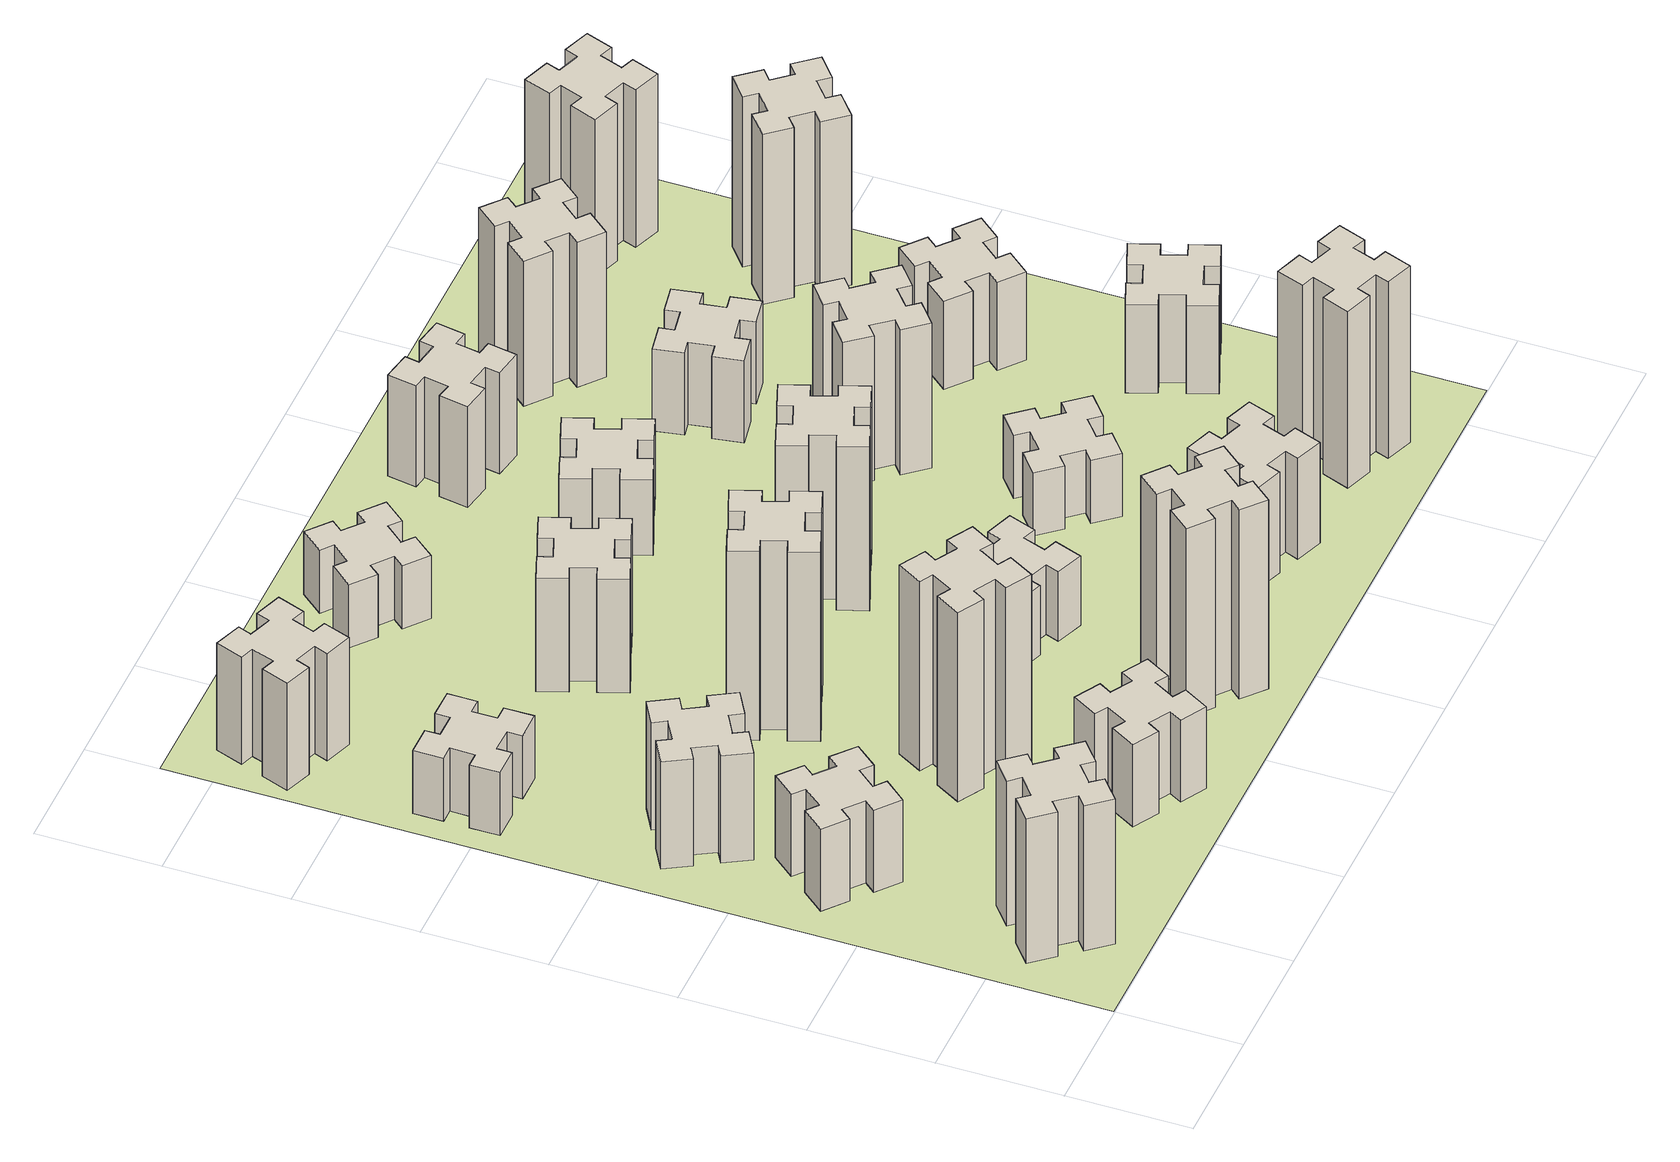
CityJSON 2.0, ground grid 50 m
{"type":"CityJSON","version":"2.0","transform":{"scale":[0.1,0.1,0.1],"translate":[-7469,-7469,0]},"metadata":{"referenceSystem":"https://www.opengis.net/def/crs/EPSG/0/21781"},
"CityObjects":{
"building1":{"type":"Building","attributes":{"class":"1000","function":"1000","usage":"1000","yearOfConstruction":2016,"roofType":"1000","measuredHeight":69,"storeysAboveGround":30,"storeysBelowGround":0},"geometry":[{"type":"Solid","lod":"1","boundaries":[[[[0,1,2,3,4,5,6,7,8,9,10,11,12,13,14,15,16,17,18,19]],[[17,16,20,21]],[[16,15,22,20]],[[15,14,23,22]],[[14,13,24,23]],[[13,12,25,24]],[[12,11,26,25]],[[11,10,27,26]],[[10,9,28,27]],[[9,8,29,28]],[[8,7,30,29]],[[7,6,31,30]],[[6,5,32,31]],[[5,4,33,32]],[[4,3,34,33]],[[3,2,35,34]],[[2,1,36,35]],[[1,0,37,36]],[[0,19,38,37]],[[19,18,39,38]],[[18,17,21,39]],[[24,25,26,27,28,29,30,31,32,33,34,35,36,37,38,39,21,20,22,23]]]]}]},
"building2":{"type":"Building","attributes":{"class":"1000","function":"1000","usage":"1000","yearOfConstruction":2016,"roofType":"1000","measuredHeight":39,"storeysAboveGround":30,"storeysBelowGround":0},"geometry":[{"type":"Solid","lod":"1","boundaries":[[[[40,41,42,43,44,45,46,47,48,49,50,51,52,53,54,55,56,57,58,59]],[[57,56,60,61]],[[56,55,62,60]],[[55,54,63,62]],[[54,53,64,63]],[[53,52,65,64]],[[52,51,66,65]],[[51,50,67,66]],[[50,49,68,67]],[[49,48,69,68]],[[48,47,70,69]],[[47,46,71,70]],[[46,45,72,71]],[[45,44,73,72]],[[44,43,74,73]],[[43,42,75,74]],[[42,41,76,75]],[[41,40,77,76]],[[40,59,78,77]],[[59,58,79,78]],[[58,57,61,79]],[[64,65,66,67,68,69,70,71,72,73,74,75,76,77,78,79,61,60,62,63]]]]}]},
"building3":{"type":"Building","attributes":{"class":"1000","function":"1000","usage":"1000","yearOfConstruction":2016,"roofType":"1000","measuredHeight":51,"storeysAboveGround":30,"storeysBelowGround":0},"geometry":[{"type":"Solid","lod":"1","boundaries":[[[[80,81,82,83,84,85,86,87,88,89,90,91,92,93,94,95,96,97,98,99]],[[97,96,100,101]],[[96,95,102,100]],[[95,94,103,102]],[[94,93,104,103]],[[93,92,105,104]],[[92,91,106,105]],[[91,90,107,106]],[[90,89,108,107]],[[89,88,109,108]],[[88,87,110,109]],[[87,86,111,110]],[[86,85,112,111]],[[85,84,113,112]],[[84,83,114,113]],[[83,82,115,114]],[[82,81,116,115]],[[81,80,117,116]],[[80,99,118,117]],[[99,98,119,118]],[[98,97,101,119]],[[104,105,106,107,108,109,110,111,112,113,114,115,116,117,118,119,101,100,102,103]]]]}]},
"building4":{"type":"Building","attributes":{"class":"1000","function":"1000","usage":"1000","yearOfConstruction":2016,"roofType":"1000","measuredHeight":30,"storeysAboveGround":30,"storeysBelowGround":0},"geometry":[{"type":"Solid","lod":"1","boundaries":[[[[120,121,122,123,124,125,126,127,128,129,130,131,132,133,134,135,136,137,138,139]],[[137,136,140,141]],[[136,135,142,140]],[[135,134,143,142]],[[134,133,144,143]],[[133,132,145,144]],[[132,131,146,145]],[[131,130,147,146]],[[130,129,148,147]],[[129,128,149,148]],[[128,127,150,149]],[[127,126,151,150]],[[126,125,152,151]],[[125,124,153,152]],[[124,123,154,153]],[[123,122,155,154]],[[122,121,156,155]],[[121,120,157,156]],[[120,139,158,157]],[[139,138,159,158]],[[138,137,141,159]],[[144,145,146,147,148,149,150,151,152,153,154,155,156,157,158,159,141,140,142,143]]]]}]},
"building5":{"type":"Building","attributes":{"class":"1000","function":"1000","usage":"1000","yearOfConstruction":2016,"roofType":"1000","measuredHeight":51,"storeysAboveGround":30,"storeysBelowGround":0},"geometry":[{"type":"Solid","lod":"1","boundaries":[[[[160,161,162,163,164,165,166,167,168,169,170,171,172,173,174,175,176,177,178,179]],[[177,176,180,181]],[[176,175,182,180]],[[175,174,183,182]],[[174,173,184,183]],[[173,172,185,184]],[[172,171,186,185]],[[171,170,187,186]],[[170,169,188,187]],[[169,168,189,188]],[[168,167,190,189]],[[167,166,191,190]],[[166,165,192,191]],[[165,164,193,192]],[[164,163,194,193]],[[163,162,195,194]],[[162,161,196,195]],[[161,160,197,196]],[[160,179,198,197]],[[179,178,199,198]],[[178,177,181,199]],[[184,185,186,187,188,189,190,191,192,193,194,195,196,197,198,199,181,180,182,183]]]]}]},
"building6":{"type":"Building","attributes":{"class":"1000","function":"1000","usage":"1000","yearOfConstruction":2016,"roofType":"1000","measuredHeight":39,"storeysAboveGround":30,"storeysBelowGround":0},"geometry":[{"type":"Solid","lod":"1","boundaries":[[[[200,201,202,203,204,205,206,207,208,209,210,211,212,213,214,215,216,217,218,219]],[[217,216,220,221]],[[216,215,222,220]],[[215,214,223,222]],[[214,213,224,223]],[[213,212,225,224]],[[212,211,226,225]],[[211,210,227,226]],[[210,209,228,227]],[[209,208,229,228]],[[208,207,230,229]],[[207,206,231,230]],[[206,205,232,231]],[[205,204,233,232]],[[204,203,234,233]],[[203,202,235,234]],[[202,201,236,235]],[[201,200,237,236]],[[200,219,238,237]],[[219,218,239,238]],[[218,217,221,239]],[[224,225,226,227,228,229,230,231,232,233,234,235,236,237,238,239,221,220,222,223]]]]}]},
"building7":{"type":"Building","attributes":{"class":"1000","function":"1000","usage":"1000","yearOfConstruction":2016,"roofType":"1000","measuredHeight":90,"storeysAboveGround":30,"storeysBelowGround":0},"geometry":[{"type":"Solid","lod":"1","boundaries":[[[[240,241,242,243,244,245,246,247,248,249,250,251,252,253,254,255,256,257,258,259]],[[257,256,260,261]],[[256,255,262,260]],[[255,254,263,262]],[[254,253,264,263]],[[253,252,265,264]],[[252,251,266,265]],[[251,250,267,266]],[[250,249,268,267]],[[249,248,269,268]],[[248,247,270,269]],[[247,246,271,270]],[[246,245,272,271]],[[245,244,273,272]],[[244,243,274,273]],[[243,242,275,274]],[[242,241,276,275]],[[241,240,277,276]],[[240,259,278,277]],[[259,258,279,278]],[[258,257,261,279]],[[264,265,266,267,268,269,270,271,272,273,274,275,276,277,278,279,261,260,262,263]]]]}]},
"building8":{"type":"Building","attributes":{"class":"1000","function":"1000","usage":"1000","yearOfConstruction":2016,"roofType":"1000","measuredHeight":90,"storeysAboveGround":30,"storeysBelowGround":0},"geometry":[{"type":"Solid","lod":"1","boundaries":[[[[280,281,282,283,284,285,286,287,288,289,290,291,292,293,294,295,296,297,298,299]],[[297,296,300,301]],[[296,295,302,300]],[[295,294,303,302]],[[294,293,304,303]],[[293,292,305,304]],[[292,291,306,305]],[[291,290,307,306]],[[290,289,308,307]],[[289,288,309,308]],[[288,287,310,309]],[[287,286,311,310]],[[286,285,312,311]],[[285,284,313,312]],[[284,283,314,313]],[[283,282,315,314]],[[282,281,316,315]],[[281,280,317,316]],[[280,299,318,317]],[[299,298,319,318]],[[298,297,301,319]],[[304,305,306,307,308,309,310,311,312,313,314,315,316,317,318,319,301,300,302,303]]]]}]},
"building9":{"type":"Building","attributes":{"class":"1000","function":"1000","usage":"1000","yearOfConstruction":2016,"roofType":"1000","measuredHeight":54,"storeysAboveGround":30,"storeysBelowGround":0},"geometry":[{"type":"Solid","lod":"1","boundaries":[[[[320,321,322,323,324,325,326,327,328,329,330,331,332,333,334,335,336,337,338,339]],[[337,336,340,341]],[[336,335,342,340]],[[335,334,343,342]],[[334,333,344,343]],[[333,332,345,344]],[[332,331,346,345]],[[331,330,347,346]],[[330,329,348,347]],[[329,328,349,348]],[[328,327,350,349]],[[327,326,351,350]],[[326,325,352,351]],[[325,324,353,352]],[[324,323,354,353]],[[323,322,355,354]],[[322,321,356,355]],[[321,320,357,356]],[[320,339,358,357]],[[339,338,359,358]],[[338,337,341,359]],[[344,345,346,347,348,349,350,351,352,353,354,355,356,357,358,359,341,340,342,343]]]]}]},
"building10":{"type":"Building","attributes":{"class":"1000","function":"1000","usage":"1000","yearOfConstruction":2016,"roofType":"1000","measuredHeight":90,"storeysAboveGround":30,"storeysBelowGround":0},"geometry":[{"type":"Solid","lod":"1","boundaries":[[[[360,361,362,363,364,365,366,367,368,369,370,371,372,373,374,375,376,377,378,379]],[[377,376,380,381]],[[376,375,382,380]],[[375,374,383,382]],[[374,373,384,383]],[[373,372,385,384]],[[372,371,386,385]],[[371,370,387,386]],[[370,369,388,387]],[[369,368,389,388]],[[368,367,390,389]],[[367,366,391,390]],[[366,365,392,391]],[[365,364,393,392]],[[364,363,394,393]],[[363,362,395,394]],[[362,361,396,395]],[[361,360,397,396]],[[360,379,398,397]],[[379,378,399,398]],[[378,377,381,399]],[[384,385,386,387,388,389,390,391,392,393,394,395,396,397,398,399,381,380,382,383]]]]}]},
"building11":{"type":"Building","attributes":{"class":"1000","function":"1000","usage":"1000","yearOfConstruction":2016,"roofType":"1000","measuredHeight":30,"storeysAboveGround":30,"storeysBelowGround":0},"geometry":[{"type":"Solid","lod":"1","boundaries":[[[[400,401,402,403,404,405,406,407,408,409,410,411,412,413,414,415,416,417,418,419]],[[417,416,420,421]],[[416,415,422,420]],[[415,414,423,422]],[[414,413,424,423]],[[413,412,425,424]],[[412,411,426,425]],[[411,410,427,426]],[[410,409,428,427]],[[409,408,429,428]],[[408,407,430,429]],[[407,406,431,430]],[[406,405,432,431]],[[405,404,433,432]],[[404,403,434,433]],[[403,402,435,434]],[[402,401,436,435]],[[401,400,437,436]],[[400,419,438,437]],[[419,418,439,438]],[[418,417,421,439]],[[424,425,426,427,428,429,430,431,432,433,434,435,436,437,438,439,421,420,422,423]]]]}]},
"building12":{"type":"Building","attributes":{"class":"1000","function":"1000","usage":"1000","yearOfConstruction":2016,"roofType":"1000","measuredHeight":33,"storeysAboveGround":30,"storeysBelowGround":0},"geometry":[{"type":"Solid","lod":"1","boundaries":[[[[440,441,442,443,444,445,446,447,448,449,450,451,452,453,454,455,456,457,458,459]],[[457,456,460,461]],[[456,455,462,460]],[[455,454,463,462]],[[454,453,464,463]],[[453,452,465,464]],[[452,451,466,465]],[[451,450,467,466]],[[450,449,468,467]],[[449,448,469,468]],[[448,447,470,469]],[[447,446,471,470]],[[446,445,472,471]],[[445,444,473,472]],[[444,443,474,473]],[[443,442,475,474]],[[442,441,476,475]],[[441,440,477,476]],[[440,459,478,477]],[[459,458,479,478]],[[458,457,461,479]],[[464,465,466,467,468,469,470,471,472,473,474,475,476,477,478,479,461,460,462,463]]]]}]},
"building13":{"type":"Building","attributes":{"class":"1000","function":"1000","usage":"1000","yearOfConstruction":2016,"roofType":"1000","measuredHeight":78,"storeysAboveGround":30,"storeysBelowGround":0},"geometry":[{"type":"Solid","lod":"1","boundaries":[[[[480,481,482,483,484,485,486,487,488,489,490,491,492,493,494,495,496,497,498,499]],[[497,496,500,501]],[[496,495,502,500]],[[495,494,503,502]],[[494,493,504,503]],[[493,492,505,504]],[[492,491,506,505]],[[491,490,507,506]],[[490,489,508,507]],[[489,488,509,508]],[[488,487,510,509]],[[487,486,511,510]],[[486,485,512,511]],[[485,484,513,512]],[[484,483,514,513]],[[483,482,515,514]],[[482,481,516,515]],[[481,480,517,516]],[[480,499,518,517]],[[499,498,519,518]],[[498,497,501,519]],[[504,505,506,507,508,509,510,511,512,513,514,515,516,517,518,519,501,500,502,503]]]]}]},
"building14":{"type":"Building","attributes":{"class":"1000","function":"1000","usage":"1000","yearOfConstruction":2016,"roofType":"1000","measuredHeight":36,"storeysAboveGround":30,"storeysBelowGround":0},"geometry":[{"type":"Solid","lod":"1","boundaries":[[[[520,521,522,523,524,525,526,527,528,529,530,531,532,533,534,535,536,537,538,539]],[[537,536,540,541]],[[536,535,542,540]],[[535,534,543,542]],[[534,533,544,543]],[[533,532,545,544]],[[532,531,546,545]],[[531,530,547,546]],[[530,529,548,547]],[[529,528,549,548]],[[528,527,550,549]],[[527,526,551,550]],[[526,525,552,551]],[[525,524,553,552]],[[524,523,554,553]],[[523,522,555,554]],[[522,521,556,555]],[[521,520,557,556]],[[520,539,558,557]],[[539,538,559,558]],[[538,537,541,559]],[[544,545,546,547,548,549,550,551,552,553,554,555,556,557,558,559,541,540,542,543]]]]}]},
"building15":{"type":"Building","attributes":{"class":"1000","function":"1000","usage":"1000","yearOfConstruction":2016,"roofType":"1000","measuredHeight":48,"storeysAboveGround":30,"storeysBelowGround":0},"geometry":[{"type":"Solid","lod":"1","boundaries":[[[[560,561,562,563,564,565,566,567,568,569,570,571,572,573,574,575,576,577,578,579]],[[577,576,580,581]],[[576,575,582,580]],[[575,574,583,582]],[[574,573,584,583]],[[573,572,585,584]],[[572,571,586,585]],[[571,570,587,586]],[[570,569,588,587]],[[569,568,589,588]],[[568,567,590,589]],[[567,566,591,590]],[[566,565,592,591]],[[565,564,593,592]],[[564,563,594,593]],[[563,562,595,594]],[[562,561,596,595]],[[561,560,597,596]],[[560,579,598,597]],[[579,578,599,598]],[[578,577,581,599]],[[584,585,586,587,588,589,590,591,592,593,594,595,596,597,598,599,581,580,582,583]]]]}]},
"building16":{"type":"Building","attributes":{"class":"1000","function":"1000","usage":"1000","yearOfConstruction":2016,"roofType":"1000","measuredHeight":48,"storeysAboveGround":30,"storeysBelowGround":0},"geometry":[{"type":"Solid","lod":"1","boundaries":[[[[600,601,602,603,604,605,606,607,608,609,610,611,612,613,614,615,616,617,618,619]],[[617,616,620,621]],[[616,615,622,620]],[[615,614,623,622]],[[614,613,624,623]],[[613,612,625,624]],[[612,611,626,625]],[[611,610,627,626]],[[610,609,628,627]],[[609,608,629,628]],[[608,607,630,629]],[[607,606,631,630]],[[606,605,632,631]],[[605,604,633,632]],[[604,603,634,633]],[[603,602,635,634]],[[602,601,636,635]],[[601,600,637,636]],[[600,619,638,637]],[[619,618,639,638]],[[618,617,621,639]],[[624,625,626,627,628,629,630,631,632,633,634,635,636,637,638,639,621,620,622,623]]]]}]},
"building17":{"type":"Building","attributes":{"class":"1000","function":"1000","usage":"1000","yearOfConstruction":2016,"roofType":"1000","measuredHeight":30,"storeysAboveGround":30,"storeysBelowGround":0},"geometry":[{"type":"Solid","lod":"1","boundaries":[[[[640,641,642,643,644,645,646,647,648,649,650,651,652,653,654,655,656,657,658,659]],[[657,656,660,661]],[[656,655,662,660]],[[655,654,663,662]],[[654,653,664,663]],[[653,652,665,664]],[[652,651,666,665]],[[651,650,667,666]],[[650,649,668,667]],[[649,648,669,668]],[[648,647,670,669]],[[647,646,671,670]],[[646,645,672,671]],[[645,644,673,672]],[[644,643,674,673]],[[643,642,675,674]],[[642,641,676,675]],[[641,640,677,676]],[[640,659,678,677]],[[659,658,679,678]],[[658,657,661,679]],[[664,665,666,667,668,669,670,671,672,673,674,675,676,677,678,679,661,660,662,663]]]]}]},
"building18":{"type":"Building","attributes":{"class":"1000","function":"1000","usage":"1000","yearOfConstruction":2016,"roofType":"1000","measuredHeight":69,"storeysAboveGround":30,"storeysBelowGround":0},"geometry":[{"type":"Solid","lod":"1","boundaries":[[[[680,681,682,683,684,685,686,687,688,689,690,691,692,693,694,695,696,697,698,699]],[[697,696,700,701]],[[696,695,702,700]],[[695,694,703,702]],[[694,693,704,703]],[[693,692,705,704]],[[692,691,706,705]],[[691,690,707,706]],[[690,689,708,707]],[[689,688,709,708]],[[688,687,710,709]],[[687,686,711,710]],[[686,685,712,711]],[[685,684,713,712]],[[684,683,714,713]],[[683,682,715,714]],[[682,681,716,715]],[[681,680,717,716]],[[680,699,718,717]],[[699,698,719,718]],[[698,697,701,719]],[[704,705,706,707,708,709,710,711,712,713,714,715,716,717,718,719,701,700,702,703]]]]}]},
"building19":{"type":"Building","attributes":{"class":"1000","function":"1000","usage":"1000","yearOfConstruction":2016,"roofType":"1000","measuredHeight":84,"storeysAboveGround":30,"storeysBelowGround":0},"geometry":[{"type":"Solid","lod":"1","boundaries":[[[[720,721,722,723,724,725,726,727,728,729,730,731,732,733,734,735,736,737,738,739]],[[737,736,740,741]],[[736,735,742,740]],[[735,734,743,742]],[[734,733,744,743]],[[733,732,745,744]],[[732,731,746,745]],[[731,730,747,746]],[[730,729,748,747]],[[729,728,749,748]],[[728,727,750,749]],[[727,726,751,750]],[[726,725,752,751]],[[725,724,753,752]],[[724,723,754,753]],[[723,722,755,754]],[[722,721,756,755]],[[721,720,757,756]],[[720,739,758,757]],[[739,738,759,758]],[[738,737,741,759]],[[744,745,746,747,748,749,750,751,752,753,754,755,756,757,758,759,741,740,742,743]]]]}]},
"building20":{"type":"Building","attributes":{"class":"1000","function":"1000","usage":"1000","yearOfConstruction":2016,"roofType":"1000","measuredHeight":39,"storeysAboveGround":30,"storeysBelowGround":0},"geometry":[{"type":"Solid","lod":"1","boundaries":[[[[760,761,762,763,764,765,766,767,768,769,770,771,772,773,774,775,776,777,778,779]],[[777,776,780,781]],[[776,775,782,780]],[[775,774,783,782]],[[774,773,784,783]],[[773,772,785,784]],[[772,771,786,785]],[[771,770,787,786]],[[770,769,788,787]],[[769,768,789,788]],[[768,767,790,789]],[[767,766,791,790]],[[766,765,792,791]],[[765,764,793,792]],[[764,763,794,793]],[[763,762,795,794]],[[762,761,796,795]],[[761,760,797,796]],[[760,779,798,797]],[[779,778,799,798]],[[778,777,781,799]],[[784,785,786,787,788,789,790,791,792,793,794,795,796,797,798,799,781,780,782,783]]]]}]},
"building21":{"type":"Building","attributes":{"class":"1000","function":"1000","usage":"1000","yearOfConstruction":2016,"roofType":"1000","measuredHeight":69,"storeysAboveGround":30,"storeysBelowGround":0},"geometry":[{"type":"Solid","lod":"1","boundaries":[[[[800,801,802,803,804,805,806,807,808,809,810,811,812,813,814,815,816,817,818,819]],[[817,816,820,821]],[[816,815,822,820]],[[815,814,823,822]],[[814,813,824,823]],[[813,812,825,824]],[[812,811,826,825]],[[811,810,827,826]],[[810,809,828,827]],[[809,808,829,828]],[[808,807,830,829]],[[807,806,831,830]],[[806,805,832,831]],[[805,804,833,832]],[[804,803,834,833]],[[803,802,835,834]],[[802,801,836,835]],[[801,800,837,836]],[[800,819,838,837]],[[819,818,839,838]],[[818,817,821,839]],[[824,825,826,827,828,829,830,831,832,833,834,835,836,837,838,839,821,820,822,823]]]]}]},
"building22":{"type":"Building","attributes":{"class":"1000","function":"1000","usage":"1000","yearOfConstruction":2016,"roofType":"1000","measuredHeight":42,"storeysAboveGround":30,"storeysBelowGround":0},"geometry":[{"type":"Solid","lod":"1","boundaries":[[[[840,841,842,843,844,845,846,847,848,849,850,851,852,853,854,855,856,857,858,859]],[[857,856,860,861]],[[856,855,862,860]],[[855,854,863,862]],[[854,853,864,863]],[[853,852,865,864]],[[852,851,866,865]],[[851,850,867,866]],[[850,849,868,867]],[[849,848,869,868]],[[848,847,870,869]],[[847,846,871,870]],[[846,845,872,871]],[[845,844,873,872]],[[844,843,874,873]],[[843,842,875,874]],[[842,841,876,875]],[[841,840,877,876]],[[840,859,878,877]],[[859,858,879,878]],[[858,857,861,879]],[[864,865,866,867,868,869,870,871,872,873,874,875,876,877,878,879,861,860,862,863]]]]}]},
"building23":{"type":"Building","attributes":{"class":"1000","function":"1000","usage":"1000","yearOfConstruction":2016,"roofType":"1000","measuredHeight":42,"storeysAboveGround":30,"storeysBelowGround":0},"geometry":[{"type":"Solid","lod":"1","boundaries":[[[[880,881,882,883,884,885,886,887,888,889,890,891,892,893,894,895,896,897,898,899]],[[897,896,900,901]],[[896,895,902,900]],[[895,894,903,902]],[[894,893,904,903]],[[893,892,905,904]],[[892,891,906,905]],[[891,890,907,906]],[[890,889,908,907]],[[889,888,909,908]],[[888,887,910,909]],[[887,886,911,910]],[[886,885,912,911]],[[885,884,913,912]],[[884,883,914,913]],[[883,882,915,914]],[[882,881,916,915]],[[881,880,917,916]],[[880,899,918,917]],[[899,898,919,918]],[[898,897,901,919]],[[904,905,906,907,908,909,910,911,912,913,914,915,916,917,918,919,901,900,902,903]]]]}]},
"building24":{"type":"Building","attributes":{"class":"1000","function":"1000","usage":"1000","yearOfConstruction":2016,"roofType":"1000","measuredHeight":81,"storeysAboveGround":30,"storeysBelowGround":0},"geometry":[{"type":"Solid","lod":"1","boundaries":[[[[920,921,922,923,924,925,926,927,928,929,930,931,932,933,934,935,936,937,938,939]],[[937,936,940,941]],[[936,935,942,940]],[[935,934,943,942]],[[934,933,944,943]],[[933,932,945,944]],[[932,931,946,945]],[[931,930,947,946]],[[930,929,948,947]],[[929,928,949,948]],[[928,927,950,949]],[[927,926,951,950]],[[926,925,952,951]],[[925,924,953,952]],[[924,923,954,953]],[[923,922,955,954]],[[922,921,956,955]],[[921,920,957,956]],[[920,939,958,957]],[[939,938,959,958]],[[938,937,941,959]],[[944,945,946,947,948,949,950,951,952,953,954,955,956,957,958,959,941,940,942,943]]]]}]},
"building25":{"type":"Building","attributes":{"class":"1000","function":"1000","usage":"1000","yearOfConstruction":2016,"roofType":"1000","measuredHeight":75,"storeysAboveGround":30,"storeysBelowGround":0},"geometry":[{"type":"Solid","lod":"1","boundaries":[[[[960,961,962,963,964,965,966,967,968,969,970,971,972,973,974,975,976,977,978,979]],[[977,976,980,981]],[[976,975,982,980]],[[975,974,983,982]],[[974,973,984,983]],[[973,972,985,984]],[[972,971,986,985]],[[971,970,987,986]],[[970,969,988,987]],[[969,968,989,988]],[[968,967,990,989]],[[967,966,991,990]],[[966,965,992,991]],[[965,964,993,992]],[[964,963,994,993]],[[963,962,995,994]],[[962,961,996,995]],[[961,960,997,996]],[[960,979,998,997]],[[979,978,999,998]],[[978,977,981,999]],[[984,985,986,987,988,989,990,991,992,993,994,995,996,997,998,999,981,980,982,983]]]]}]},
"landuse1":{"type":"LandUse","attributes":{"name":"plot1","function":"1010"},"geometry":[{"type":"MultiSurface","lod":"1","boundaries":[[[1000,1001,1002,1003]]]}]}
},
"vertices":[
[492,408,0],[427,484,0],[473,523,0],[396,615,0],[304,538,0],[343,492,0],[266,427,0],[228,473,0],[136,396,0],[213,304,0],[259,343,0],[323,266,0],[277,228,0],[354,136,0],[446,213,0],[408,259,0],[484,323,0],[523,277,0],[615,354,0],[538,446,0],[484,323,690],[523,277,690],[408,259,690],[446,213,690],[354,136,690],[277,228,690],[323,266,690],[259,343,690],[213,304,690],[136,396,690],[228,473,690],[266,427,690],[343,492,690],[304,538,690],[396,615,690],[473,523,690],[427,484,690],[492,408,690],[538,446,690],[615,354,690],
[323,1324,0],[259,1248,0],[213,1286,0],[136,1194,0],[228,1117,0],[266,1163,0],[343,1099,0],[304,1053,0],[396,976,0],[473,1068,0],[427,1106,0],[492,1183,0],[538,1144,0],[615,1236,0],[523,1313,0],[484,1267,0],[408,1332,0],[446,1378,0],[354,1455,0],[277,1363,0],[408,1332,390],[446,1378,390],[484,1267,390],[523,1313,390],[615,1236,390],[538,1144,390],[492,1183,390],[427,1106,390],[473,1068,390],[396,976,390],[304,1053,390],[343,1099,390],[266,1163,390],[228,1117,390],[136,1194,390],[213,1286,390],[259,1248,390],[323,1324,390],[277,1363,390],[354,1455,390],
[387,1635,0],[474,1685,0],[504,1633,0],[608,1693,0],[548,1797,0],[496,1767,0],[446,1854,0],[498,1884,0],[438,1988,0],[334,1928,0],[364,1876,0],[277,1826,0],[247,1878,0],[143,1818,0],[203,1714,0],[255,1744,0],[305,1657,0],[253,1627,0],[313,1523,0],[417,1583,0],[305,1657,510],[253,1627,510],[255,1744,510],[203,1714,510],[143,1818,510],[247,1878,510],[277,1826,510],[364,1876,510],[334,1928,510],[438,1988,510],[498,1884,510],[446,1854,510],[496,1767,510],[548,1797,510],[608,1693,510],[504,1633,510],[474,1685,510],[387,1635,510],[417,1583,510],[313,1523,510],
[165,2645,0],[165,2545,0],[105,2545,0],[105,2425,0],[225,2425,0],[225,2485,0],[325,2485,0],[325,2425,0],[445,2425,0],[445,2545,0],[385,2545,0],[385,2645,0],[445,2645,0],[445,2765,0],[325,2765,0],[325,2705,0],[225,2705,0],[225,2765,0],[105,2765,0],[105,2645,0],[225,2705,300],[225,2765,300],[325,2705,300],[325,2765,300],[445,2765,300],[445,2645,300],[385,2645,300],[385,2545,300],[445,2545,300],[445,2425,300],[325,2425,300],[325,2485,300],[225,2485,300],[225,2425,300],[105,2425,300],[105,2545,300],[165,2545,300],[165,2645,300],[105,2645,300],[105,2765,300],
[362,3251,0],[396,3345,0],[452,3324,0],[493,3437,0],[380,3478,0],[360,3422,0],[266,3456,0],[287,3512,0],[174,3553,0],[133,3440,0],[189,3420,0],[155,3326,0],[99,3347,0],[57,3234,0],[170,3193,0],[191,3249,0],[285,3215,0],[264,3159,0],[377,3117,0],[418,3230,0],[285,3215,510],[264,3159,510],[191,3249,510],[170,3193,510],[57,3234,510],[99,3347,510],[155,3326,510],[189,3420,510],[133,3440,510],[174,3553,510],[287,3512,510],[266,3456,510],[360,3422,510],[380,3478,510],[493,3437,510],[452,3324,510],[396,3345,510],[362,3251,510],[418,3230,510],[377,3117,510],
[1145,474,0],[1095,387,0],[1043,417,0],[983,313,0],[1087,253,0],[1117,305,0],[1204,255,0],[1174,203,0],[1278,143,0],[1338,247,0],[1286,277,0],[1336,364,0],[1388,334,0],[1448,438,0],[1344,498,0],[1314,446,0],[1227,496,0],[1257,548,0],[1153,608,0],[1093,504,0],[1227,496,390],[1257,548,390],[1314,446,390],[1344,498,390],[1448,438,390],[1388,334,390],[1336,364,390],[1286,277,390],[1338,247,390],[1278,143,390],[1174,203,390],[1204,255,390],[1117,305,390],[1087,253,390],[983,313,390],[1043,417,390],[1095,387,390],[1145,474,390],[1093,504,390],[1153,608,390],
[1214,1086,0],[1127,1136,0],[1157,1188,0],[1053,1248,0],[993,1144,0],[1045,1114,0],[995,1027,0],[943,1057,0],[883,953,0],[987,893,0],[1017,945,0],[1104,895,0],[1074,843,0],[1178,783,0],[1238,887,0],[1186,917,0],[1236,1004,0],[1288,974,0],[1348,1078,0],[1244,1138,0],[1236,1004,900],[1288,974,900],[1186,917,900],[1238,887,900],[1178,783,900],[1074,843,900],[1104,895,900],[1017,945,900],[987,893,900],[883,953,900],[943,1057,900],[995,1027,900],[1045,1114,900],[993,1144,900],[1053,1248,900],[1157,1188,900],[1127,1136,900],[1214,1086,900],[1244,1138,900],[1348,1078,900],
[1236,1746,0],[1202,1840,0],[1258,1860,0],[1217,1973,0],[1104,1932,0],[1125,1876,0],[1031,1842,0],[1010,1898,0],[897,1857,0],[939,1744,0],[995,1765,0],[1029,1671,0],[973,1650,0],[1014,1537,0],[1127,1579,0],[1106,1635,0],[1200,1669,0],[1220,1613,0],[1333,1654,0],[1292,1767,0],[1200,1669,900],[1220,1613,900],[1106,1635,900],[1127,1579,900],[1014,1537,900],[973,1650,900],[1029,1671,900],[995,1765,900],[939,1744,900],[897,1857,900],[1010,1898,900],[1031,1842,900],[1125,1876,900],[1104,1932,900],[1217,1973,900],[1258,1860,900],[1202,1840,900],[1236,1746,900],[1292,1767,900],[1333,1654,900],
[1125,2616,0],[1031,2582,0],[1010,2638,0],[897,2597,0],[939,2484,0],[995,2505,0],[1029,2411,0],[973,2390,0],[1014,2277,0],[1127,2319,0],[1106,2375,0],[1200,2409,0],[1220,2353,0],[1333,2394,0],[1292,2507,0],[1236,2486,0],[1202,2580,0],[1258,2600,0],[1217,2713,0],[1104,2672,0],[1202,2580,540],[1258,2600,540],[1236,2486,540],[1292,2507,540],[1333,2394,540],[1220,2353,540],[1200,2409,540],[1106,2375,540],[1127,2319,540],[1014,2277,540],[973,2390,540],[1029,2411,540],[995,2505,540],[939,2484,540],[897,2597,540],[1010,2638,540],[1031,2582,540],[1125,2616,540],[1104,2672,540],[1217,2713,540],
[1746,323,0],[1823,259,0],[1784,213,0],[1876,136,0],[1953,228,0],[1907,266,0],[1972,343,0],[2018,304,0],[2095,396,0],[2003,473,0],[1964,427,0],[1888,492,0],[1926,538,0],[1834,615,0],[1757,523,0],[1803,484,0],[1739,408,0],[1693,446,0],[1616,354,0],[1708,277,0],[1739,408,900],[1693,446,900],[1803,484,900],[1757,523,900],[1834,615,900],[1926,538,900],[1888,492,900],[1964,427,900],[2003,473,900],[2095,396,900],[2018,304,900],[1972,343,900],[1907,266,900],[1953,228,900],[1876,136,900],[1784,213,900],[1823,259,900],[1746,323,900],[1708,277,900],[1616,354,900],
[1063,3444,0],[999,3368,0],[953,3406,0],[876,3314,0],[968,3237,0],[1006,3283,0],[1083,3219,0],[1044,3173,0],[1136,3096,0],[1213,3188,0],[1167,3226,0],[1232,3303,0],[1278,3264,0],[1355,3356,0],[1263,3433,0],[1224,3387,0],[1148,3452,0],[1186,3498,0],[1094,3575,0],[1017,3483,0],[1148,3452,300],[1186,3498,300],[1224,3387,300],[1263,3433,300],[1355,3356,300],[1278,3264,300],[1232,3303,300],[1167,3226,300],[1213,3188,300],[1136,3096,300],[1044,3173,300],[1083,3219,300],[1006,3283,300],[968,3237,300],[876,3314,300],[953,3406,300],[999,3368,300],[1063,3444,300],[1017,3483,300],[1094,3575,300],
[1771,1029,0],[1865,995,0],[1844,939,0],[1957,897,0],[1998,1010,0],[1942,1031,0],[1976,1125,0],[2032,1104,0],[2073,1217,0],[1960,1258,0],[1940,1202,0],[1846,1236,0],[1867,1292,0],[1754,1333,0],[1713,1220,0],[1769,1200,0],[1735,1106,0],[1679,1127,0],[1637,1014,0],[1750,973,0],[1735,1106,330],[1679,1127,330],[1769,1200,330],[1713,1220,330],[1754,1333,330],[1867,1292,330],[1846,1236,330],[1940,1202,330],[1960,1258,330],[2073,1217,330],[2032,1104,330],[1976,1125,330],[1942,1031,330],[1998,1010,330],[1957,897,330],[1844,939,330],[1865,995,330],[1771,1029,330],[1750,973,330],[1637,1014,330],
[1976,1846,0],[1942,1940,0],[1998,1960,0],[1957,2073,0],[1844,2032,0],[1865,1976,0],[1771,1942,0],[1750,1998,0],[1637,1957,0],[1679,1844,0],[1735,1865,0],[1769,1771,0],[1713,1750,0],[1754,1637,0],[1867,1679,0],[1846,1735,0],[1940,1769,0],[1960,1713,0],[2073,1754,0],[2032,1867,0],[1940,1769,780],[1960,1713,780],[1846,1735,780],[1867,1679,780],[1754,1637,780],[1713,1750,780],[1769,1771,780],[1735,1865,780],[1679,1844,780],[1637,1957,780],[1750,1998,780],[1771,1942,780],[1865,1976,780],[1844,2032,780],[1957,2073,780],[1998,1960,780],[1942,1940,780],[1976,1846,780],[2032,1867,780],[2073,1754,780],
[1735,2705,0],[1769,2611,0],[1713,2590,0],[1754,2477,0],[1867,2519,0],[1846,2575,0],[1940,2609,0],[1960,2553,0],[2073,2594,0],[2032,2707,0],[1976,2686,0],[1942,2780,0],[1998,2800,0],[1957,2913,0],[1844,2872,0],[1865,2816,0],[1771,2782,0],[1750,2838,0],[1637,2797,0],[1679,2684,0],[1771,2782,360],[1750,2838,360],[1865,2816,360],[1844,2872,360],[1957,2913,360],[1998,2800,360],[1942,2780,360],[1976,2686,360],[2032,2707,360],[2073,2594,360],[1960,2553,360],[1940,2609,360],[1846,2575,360],[1867,2519,360],[1754,2477,360],[1713,2590,360],[1769,2611,360],[1735,2705,360],[1679,2684,360],[1637,2797,360],
[2509,560,0],[2475,466,0],[2419,487,0],[2377,374,0],[2490,333,0],[2511,389,0],[2605,355,0],[2584,299,0],[2697,257,0],[2738,370,0],[2682,391,0],[2716,485,0],[2772,464,0],[2813,577,0],[2700,618,0],[2680,562,0],[2586,596,0],[2607,652,0],[2494,693,0],[2453,580,0],[2586,596,480],[2607,652,480],[2680,562,480],[2700,618,480],[2813,577,480],[2772,464,480],[2716,485,480],[2682,391,480],[2738,370,480],[2697,257,480],[2584,299,480],[2605,355,480],[2511,389,480],[2490,333,480],[2377,374,480],[2419,487,480],[2475,466,480],[2509,560,480],[2453,580,480],[2494,693,480],
[2024,3435,0],[1925,3452,0],[1936,3511,0],[1817,3532,0],[1797,3414,0],[1856,3404,0],[1838,3305,0],[1779,3316,0],[1758,3197,0],[1877,3177,0],[1887,3236,0],[1985,3218,0],[1975,3159,0],[2093,3138,0],[2114,3257,0],[2055,3267,0],[2072,3365,0],[2131,3355,0],[2152,3473,0],[2034,3494,0],[2072,3365,480],[2131,3355,480],[2055,3267,480],[2114,3257,480],[2093,3138,480],[1975,3159,480],[1985,3218,480],[1887,3236,480],[1877,3177,480],[1758,3197,480],[1779,3316,480],[1838,3305,480],[1856,3404,480],[1797,3414,480],[1817,3532,480],[1936,3511,480],[1925,3452,480],[2024,3435,480],[2034,3494,480],[2152,3473,480],
[2628,1099,0],[2704,1163,0],[2743,1117,0],[2835,1194,0],[2758,1286,0],[2712,1248,0],[2647,1324,0],[2693,1363,0],[2616,1455,0],[2524,1378,0],[2563,1332,0],[2486,1267,0],[2448,1313,0],[2356,1236,0],[2433,1144,0],[2479,1183,0],[2543,1106,0],[2497,1068,0],[2574,976,0],[2666,1053,0],[2543,1106,300],[2497,1068,300],[2479,1183,300],[2433,1144,300],[2356,1236,300],[2448,1313,300],[2486,1267,300],[2563,1332,300],[2524,1378,300],[2616,1455,300],[2693,1363,300],[2647,1324,300],[2712,1248,300],[2758,1286,300],[2835,1194,300],[2743,1117,300],[2704,1163,300],[2628,1099,300],[2666,1053,300],[2574,976,300],
[2628,1839,0],[2704,1903,0],[2743,1857,0],[2835,1934,0],[2758,2026,0],[2712,1988,0],[2647,2064,0],[2693,2103,0],[2616,2195,0],[2524,2118,0],[2563,2072,0],[2486,2007,0],[2448,2053,0],[2356,1976,0],[2433,1884,0],[2479,1923,0],[2543,1846,0],[2497,1808,0],[2574,1716,0],[2666,1793,0],[2543,1846,690],[2497,1808,690],[2479,1923,690],[2433,1884,690],[2356,1976,690],[2448,2053,690],[2486,2007,690],[2563,2072,690],[2524,2118,690],[2616,2195,690],[2693,2103,690],[2647,2064,690],[2712,1988,690],[2758,2026,690],[2835,1934,690],[2743,1857,690],[2704,1903,690],[2628,1839,690],[2666,1793,690],[2574,1716,690],
[3322,291,0],[3356,385,0],[3412,364,0],[3453,477,0],[3340,518,0],[3320,462,0],[3226,496,0],[3247,552,0],[3134,593,0],[3093,480,0],[3149,460,0],[3115,366,0],[3059,387,0],[3017,274,0],[3130,233,0],[3151,289,0],[3245,255,0],[3224,199,0],[3337,157,0],[3378,270,0],[3245,255,840],[3224,199,840],[3151,289,840],[3130,233,840],[3017,274,840],[3059,387,840],[3115,366,840],[3149,460,840],[3093,480,840],[3134,593,840],[3247,552,840],[3226,496,840],[3320,462,840],[3340,518,840],[3453,477,840],[3412,364,840],[3356,385,840],[3322,291,840],[3378,270,840],[3337,157,840],
[2712,2565,0],[2695,2664,0],[2754,2674,0],[2733,2792,0],[2615,2771,0],[2625,2712,0],[2527,2695,0],[2517,2754,0],[2398,2733,0],[2419,2615,0],[2478,2625,0],[2496,2527,0],[2437,2517,0],[2457,2398,0],[2576,2419,0],[2565,2478,0],[2664,2496,0],[2674,2437,0],[2792,2457,0],[2771,2576,0],[2664,2496,390],[2674,2437,390],[2565,2478,390],[2576,2419,390],[2457,2398,390],[2437,2517,390],[2496,2527,390],[2478,2625,390],[2419,2615,390],[2398,2733,390],[2517,2754,390],[2527,2695,390],[2625,2712,390],[2615,2771,390],[2733,2792,390],[2754,2674,390],[2695,2664,390],[2712,2565,390],[2771,2576,390],[2792,2457,390],
[2704,3287,0],[2628,3352,0],[2666,3398,0],[2574,3475,0],[2497,3383,0],[2543,3344,0],[2479,3268,0],[2433,3306,0],[2356,3214,0],[2448,3137,0],[2486,3183,0],[2563,3119,0],[2524,3073,0],[2616,2996,0],[2693,3088,0],[2647,3126,0],[2712,3203,0],[2758,3164,0],[2835,3256,0],[2743,3333,0],[2712,3203,690],[2758,3164,690],[2647,3126,690],[2693,3088,690],[2616,2996,690],[2524,3073,690],[2563,3119,690],[2486,3183,690],[2448,3137,690],[2356,3214,690],[2433,3306,690],[2479,3268,690],[2543,3344,690],[2497,3383,690],[2574,3475,690],[2666,3398,690],[2628,3352,690],[2704,3287,690],[2743,3333,690],[2835,3256,690],
[3556,1106,0],[3522,1200,0],[3578,1220,0],[3537,1333,0],[3424,1292,0],[3445,1236,0],[3351,1202,0],[3330,1258,0],[3217,1217,0],[3259,1104,0],[3315,1125,0],[3349,1031,0],[3293,1010,0],[3334,897,0],[3447,939,0],[3426,995,0],[3520,1029,0],[3540,973,0],[3653,1014,0],[3612,1127,0],[3520,1029,420],[3540,973,420],[3426,995,420],[3447,939,420],[3334,897,420],[3293,1010,420],[3349,1031,420],[3315,1125,420],[3259,1104,420],[3217,1217,420],[3330,1258,420],[3351,1202,420],[3445,1236,420],[3424,1292,420],[3537,1333,420],[3578,1220,420],[3522,1200,420],[3556,1106,420],[3612,1127,420],[3653,1014,420],
[3183,1964,0],[3119,1888,0],[3073,1926,0],[2996,1834,0],[3088,1757,0],[3126,1803,0],[3203,1739,0],[3164,1693,0],[3256,1616,0],[3333,1708,0],[3287,1746,0],[3352,1823,0],[3398,1784,0],[3475,1876,0],[3383,1953,0],[3344,1907,0],[3268,1972,0],[3306,2018,0],[3214,2095,0],[3137,2003,0],[3268,1972,420],[3306,2018,420],[3344,1907,420],[3383,1953,420],[3475,1876,420],[3398,1784,420],[3352,1823,420],[3287,1746,420],[3333,1708,420],[3256,1616,420],[3164,1693,420],[3203,1739,420],[3126,1803,420],[3088,1757,420],[2996,1834,420],[3073,1926,420],[3119,1888,420],[3183,1964,420],[3137,2003,420],[3214,2095,420],
[3403,2712,0],[3326,2647,0],[3288,2693,0],[3196,2616,0],[3273,2524,0],[3319,2563,0],[3383,2486,0],[3337,2448,0],[3414,2356,0],[3506,2433,0],[3468,2479,0],[3544,2543,0],[3583,2497,0],[3675,2574,0],[3598,2666,0],[3552,2628,0],[3487,2704,0],[3533,2743,0],[3456,2835,0],[3364,2758,0],[3487,2704,810],[3533,2743,810],[3552,2628,810],[3598,2666,810],[3675,2574,810],[3583,2497,810],[3544,2543,810],[3468,2479,810],[3506,2433,810],[3414,2356,810],[3337,2448,810],[3383,2486,810],[3319,2563,810],[3273,2524,810],[3196,2616,810],[3288,2693,810],[3326,2647,810],[3403,2712,810],[3364,2758,810],[3456,2835,810],
[3422,3251,0],[3456,3345,0],[3512,3324,0],[3553,3437,0],[3440,3478,0],[3420,3422,0],[3326,3456,0],[3347,3512,0],[3234,3553,0],[3193,3440,0],[3249,3420,0],[3215,3326,0],[3159,3347,0],[3117,3234,0],[3230,3193,0],[3251,3249,0],[3345,3215,0],[3324,3159,0],[3437,3117,0],[3478,3230,0],[3345,3215,750],[3324,3159,750],[3251,3249,750],[3230,3193,750],[3117,3234,750],[3159,3347,750],[3215,3326,750],[3249,3420,750],[3193,3440,750],[3234,3553,750],[3347,3512,750],[3326,3456,750],[3420,3422,750],[3440,3478,750],[3553,3437,750],[3512,3324,750],[3456,3345,750],[3422,3251,750],[3478,3230,750],[3437,3117,750],
[5,3705,0],[3705,3705,0],[3705,5,0],[5,5,0]
]}
